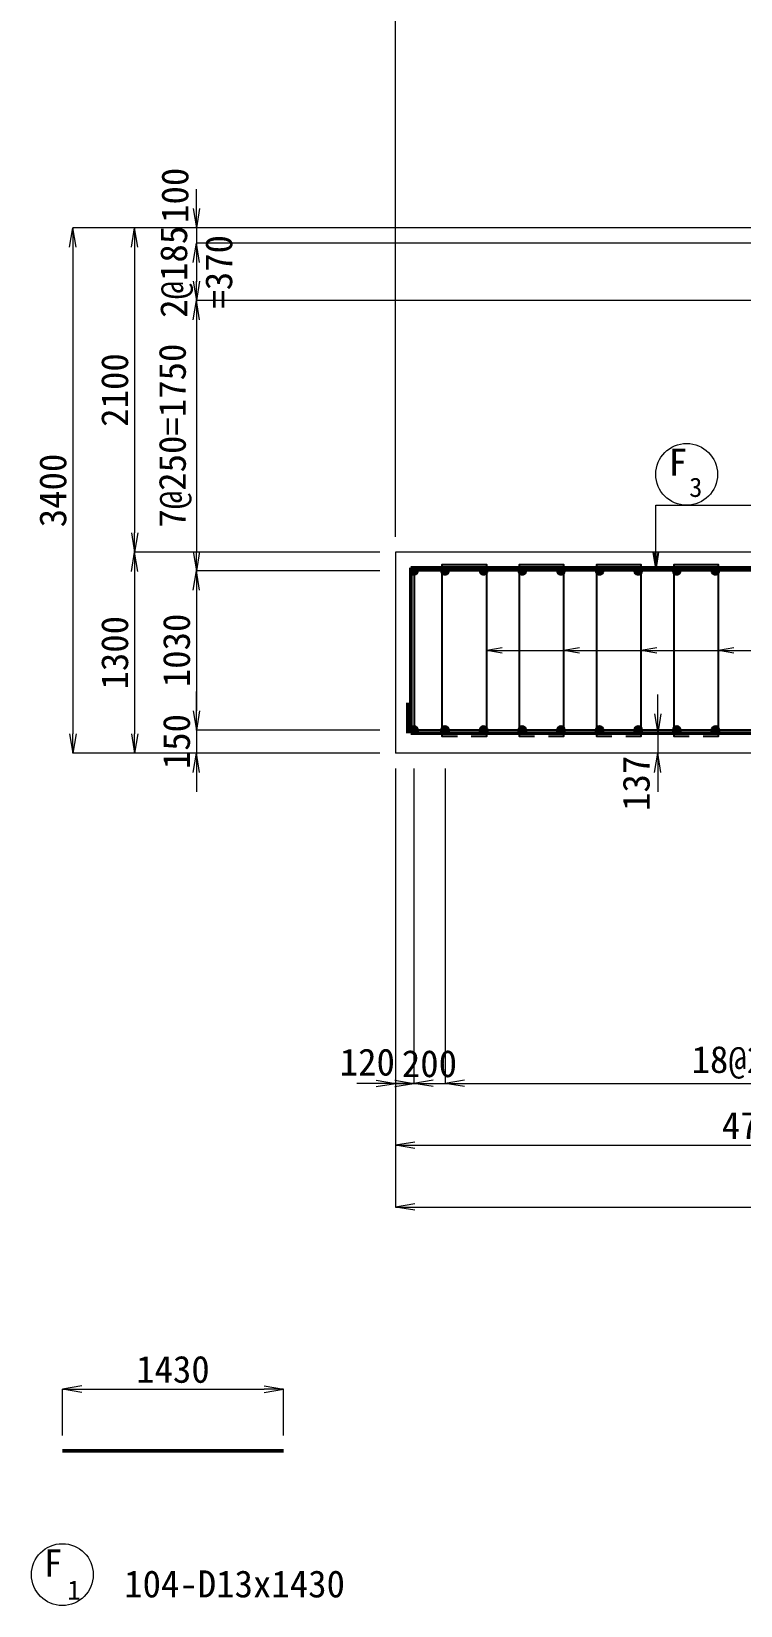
# Model space of a CAD drawing. Header units: millimetres. Extents: x 169470 to 758170, y -17820 to 11880.
# Drawn here: x 436629 to 441217, y -4589 to 5596 of the extents above; entities that cross this region are included whole.
import ezdxf
from ezdxf.enums import TextEntityAlignment as Align

# ---------------------------------------------------------------- set-up
doc = ezdxf.new("R2010")
doc.units = ezdxf.units.MM
doc.header["$LTSCALE"] = 50
doc.header["$PDSIZE"] = 300
doc.layers.get('Defpoints').update_dxf_attribs({"color": 151})
for name, color, linetype, lineweight in [('D-BGD', 7, 'Continuous', 13), ('D-STR', 1, 'Continuous', 50), ('D-STR-DIM', 7, 'Continuous', 13), ('D-STR-HTXT', 7, 'Continuous', 13), ('D-STR-STR2', 6, 'Continuous', 25), ('D-STR-STR2 @ 1', 6, 'Continuous', 25), ('D-STR-STR3', 4, 'Continuous', 25), ('D-STR-TXT', 7, 'Continuous', 13)]:
    doc.layers.add(name, color=color, linetype=linetype, lineweight=lineweight)
doc.styles.add('MS ゴシック', font='MS Gothic.ttf')
doc.styles.add('YOKO_GOTHIC', font='MS Gothic.ttf')
doc.dimstyles.new('DIM-50', dxfattribs={"dimscale": 50, "dimtxt": 3.5, "dimasz": 2.5, "dimexe": 0, "dimexo": 2, "dimgap": 0.8, "dimtad": 1, "dimdec": 0, "dimzin": 1, "dimdsep": 46, "dimtxsty": 'MS ゴシック', "dimblk": 'OPEN', "dimcen": 0.1, "dimclrd": 256, "dimclre": 256, "dimclrt": 256, "dimaunit": 1, "dimadec": 3, "dimazin": 0, "dimtfac": 1, "dimtdec": 0, "dimtix": 1, "dimtmove": 2, "dimatfit": 3, "dimldrblk": 'OPEN', "dimfxl": 1, "dimlwd": -1, "dimlwe": -1, "dimarcsym": 2})
doc.dimstyles.new('S50', dxfattribs={"dimscale": 50, "dimtxt": 3.5, "dimasz": 2, "dimexe": 1, "dimexo": 1, "dimgap": 1, "dimtad": 1, "dimdec": 0, "dimzin": 1, "dimdsep": 46, "dimtxsty": 'YOKO_GOTHIC', "dimblk": 'OPEN', "dimcen": 0, "dimclrd": 256, "dimclre": 256, "dimclrt": 256, "dimaunit": 1, "dimadec": 3, "dimazin": 0, "dimtfac": 1, "dimtdec": 0, "dimtix": 1, "dimtmove": 2, "dimatfit": 3, "dimldrblk": 'OPEN', "dimfxl": 1, "dimlwd": -1, "dimlwe": -1, "dimarcsym": 0})

# ---------------------------------------------------------------- blocks, each defined once
blk = doc.blocks.new('a')
at = {"layer": 'D-STR-STR2', "lineweight": 50}
for radius in [20, 10]:
    blk.add_circle((0, 0), radius, dxfattribs=at)
blk = doc.blocks.new('_Open')
at = {"color": 0, "linetype": 'ByBlock', "lineweight": -2}
for p, q in [((-1, 0.167), (0, 0)), ((-1, -0.167), (0, 0)), ((0, 0), (-1, 0))]:
    blk.add_line(p, q, dxfattribs=at)
blk = doc.blocks.new('*D1791')
at = {"layer": 'D-STR-DIM', "transparency": 16777216}
for p, q in [((438984, 2326), (438984, 7329)), ((439109, 7329), (445760, 7329)), ((445885, 2326), (445885, 7329))]:
    blk.add_line(p, q, dxfattribs=at)
at = {"layer": 'Defpoints', "color": 0, "transparency": 16777216}
for p in [(445885, 7329), (438984, 2226), (445885, 2226)]:
    blk.add_point(p, dxfattribs=at)
at = {"layer": 'D-STR-DIM', "transparency": 16777216, "xscale": 125, "yscale": 125, "zscale": 125, "rotation": 180}
blk.add_blockref('_Open', (438984, 7329), dxfattribs=at)
at = {"layer": 'D-STR-DIM', "transparency": 16777216, "xscale": 125, "yscale": 125, "zscale": 125}
blk.add_blockref('_Open', (445885, 7329), dxfattribs=at)
at = {"layer": 'D-STR-DIM', "transparency": 16777216, "insert": (442434, 7457), "char_height": 175, "attachment_point": 5, "style": 'YOKO_GOTHIC'}
blk.add_mtext('6900', dxfattribs=at)
blk = doc.blocks.new('*D1792')
at = {"layer": 'D-STR-DIM', "transparency": 16777216}
for p, q in [((438984, 2326), (438984, 6929)), ((439109, 6929), (443560, 6929)), ((443685, 4426), (443685, 6929))]:
    blk.add_line(p, q, dxfattribs=at)
at = {"layer": 'Defpoints', "color": 0, "transparency": 16777216}
for p in [(443685, 6929), (443685, 4326), (438984, 2226)]:
    blk.add_point(p, dxfattribs=at)
at = {"layer": 'D-STR-DIM', "transparency": 16777216, "xscale": 125, "yscale": 125, "zscale": 125, "rotation": 180}
blk.add_blockref('_Open', (438984, 6929), dxfattribs=at)
at = {"layer": 'D-STR-DIM', "transparency": 16777216, "xscale": 125, "yscale": 125, "zscale": 125}
blk.add_blockref('_Open', (443685, 6929), dxfattribs=at)
at = {"layer": 'D-STR-DIM', "transparency": 16777216, "insert": (441334, 7057), "char_height": 175, "attachment_point": 5, "style": 'YOKO_GOTHIC'}
blk.add_mtext('4700', dxfattribs=at)
blk = doc.blocks.new('*D224')
at = {"layer": 'D-STR-DIM', "transparency": 16777216}
for p, q in [((437696, 4451), (437696, 4576)), ((443585, 4326), (437696, 4326)), ((437696, 4326), (437696, 4226)), ((443585, 4226), (437696, 4226)), ((437696, 4101), (437696, 3976))]:
    blk.add_line(p, q, dxfattribs=at)
at = {"layer": 'Defpoints', "color": 0, "transparency": 16777216}
for p in [(443685, 4326), (437696, 4226), (443685, 4226)]:
    blk.add_point(p, dxfattribs=at)
at = {"layer": 'D-STR-DIM', "transparency": 16777216, "xscale": 125, "yscale": 125, "zscale": 125}
for p, rotation in [((437696, 4326), 270), ((437696, 4226), 90)]:
    blk.add_blockref('_Open', p, dxfattribs=dict(at, rotation=rotation))
at = {"layer": 'D-STR-DIM', "transparency": 16777216, "insert": (437558, 4536), "char_height": 175, "attachment_point": 5, "rotation": 90, "style": 'YOKO_GOTHIC'}
blk.add_mtext('100', dxfattribs=at)
blk = doc.blocks.new('*D225')
at = {"layer": 'D-STR-DIM', "transparency": 16777216}
for p, q in [((443585, 4226), (437696, 4226)), ((437696, 4101), (437696, 3981)), ((443585, 3856), (437696, 3856))]:
    blk.add_line(p, q, dxfattribs=at)
at = {"layer": 'Defpoints', "color": 0, "transparency": 16777216}
for p in [(443685, 4226), (437696, 3856), (443685, 3856)]:
    blk.add_point(p, dxfattribs=at)
at = {"layer": 'D-STR-DIM', "transparency": 16777216, "xscale": 125, "yscale": 125, "zscale": 125}
for p, rotation in [((437696, 4226), 90), ((437696, 3856), 270)]:
    blk.add_blockref('_Open', p, dxfattribs=dict(at, rotation=rotation))
at = {"layer": 'D-STR-DIM', "transparency": 16777216, "insert": (437696, 4041), "char_height": 175, "attachment_point": 5, "rotation": 90, "style": 'YOKO_GOTHIC'}
blk.add_mtext('2@185\\P=370', dxfattribs=at)
blk = doc.blocks.new('*D226')
at = {"layer": 'D-STR-DIM', "transparency": 16777216}
for p, q in [((443585, 3856), (437696, 3856)), ((437696, 3731), (437696, 2231)), ((438884, 2106), (437696, 2106))]:
    blk.add_line(p, q, dxfattribs=at)
at = {"layer": 'Defpoints', "color": 0, "transparency": 16777216}
for p in [(443685, 3856), (437696, 2106), (438984, 2106)]:
    blk.add_point(p, dxfattribs=at)
at = {"layer": 'D-STR-DIM', "transparency": 16777216, "xscale": 125, "yscale": 125, "zscale": 125}
for p, rotation in [((437696, 3856), 90), ((437696, 2106), 270)]:
    blk.add_blockref('_Open', p, dxfattribs=dict(at, rotation=rotation))
at = {"layer": 'D-STR-DIM', "transparency": 16777216, "insert": (437559, 2981), "char_height": 175, "attachment_point": 5, "rotation": 90, "style": 'YOKO_GOTHIC'}
blk.add_mtext('7@250=1750', dxfattribs=at)
blk = doc.blocks.new('*D227')
at = {"layer": 'D-STR-DIM', "transparency": 16777216}
for p, q in [((438884, 2106), (437696, 2106)), ((437696, 1981), (437696, 1201)), ((438884, 1076), (437696, 1076))]:
    blk.add_line(p, q, dxfattribs=at)
at = {"layer": 'Defpoints', "color": 0, "transparency": 16777216}
for p in [(438984, 2106), (437696, 1076), (438984, 1076)]:
    blk.add_point(p, dxfattribs=at)
at = {"layer": 'D-STR-DIM', "transparency": 16777216, "xscale": 125, "yscale": 125, "zscale": 125}
for p, rotation in [((437696, 2106), 90), ((437696, 1076), 270)]:
    blk.add_blockref('_Open', p, dxfattribs=dict(at, rotation=rotation))
at = {"layer": 'D-STR-DIM', "transparency": 16777216, "insert": (437568, 1591), "char_height": 175, "attachment_point": 5, "rotation": 90, "style": 'YOKO_GOTHIC'}
blk.add_mtext('1030', dxfattribs=at)
blk = doc.blocks.new('*D228')
at = {"layer": 'D-STR-DIM', "transparency": 16777216}
for p, q in [((437696, 1201), (437696, 1326)), ((438884, 1076), (437696, 1076)), ((437696, 1076), (437696, 926)), ((438884, 926), (437696, 926)), ((437696, 801), (437696, 676))]:
    blk.add_line(p, q, dxfattribs=at)
at = {"layer": 'Defpoints', "color": 0, "transparency": 16777216}
for p in [(438984, 1076), (437696, 926), (438984, 926)]:
    blk.add_point(p, dxfattribs=at)
at = {"layer": 'D-STR-DIM', "transparency": 16777216, "xscale": 125, "yscale": 125, "zscale": 125}
for p, rotation in [((437696, 1076), 270), ((437696, 926), 90)]:
    blk.add_blockref('_Open', p, dxfattribs=dict(at, rotation=rotation))
at = {"layer": 'D-STR-DIM', "transparency": 16777216, "insert": (437568, 1001), "char_height": 175, "attachment_point": 5, "rotation": 90, "style": 'YOKO_GOTHIC'}
blk.add_mtext('150', dxfattribs=at)
blk = doc.blocks.new('*D229')
at = {"layer": 'D-STR-DIM', "transparency": 16777216}
for p, q in [((443585, 4326), (437296, 4326)), ((437296, 4201), (437296, 2351)), ((438884, 2226), (437296, 2226))]:
    blk.add_line(p, q, dxfattribs=at)
at = {"layer": 'Defpoints', "color": 0, "transparency": 16777216}
for p in [(443685, 4326), (437296, 2226), (438984, 2226)]:
    blk.add_point(p, dxfattribs=at)
at = {"layer": 'D-STR-DIM', "transparency": 16777216, "xscale": 125, "yscale": 125, "zscale": 125}
for p, rotation in [((437296, 4326), 90), ((437296, 2226), 270)]:
    blk.add_blockref('_Open', p, dxfattribs=dict(at, rotation=rotation))
at = {"layer": 'D-STR-DIM', "transparency": 16777216, "insert": (437168, 3276), "char_height": 175, "attachment_point": 5, "rotation": 90, "style": 'YOKO_GOTHIC'}
blk.add_mtext('2100', dxfattribs=at)
blk = doc.blocks.new('*D230')
at = {"layer": 'D-STR-DIM', "transparency": 16777216}
for p, q in [((438884, 2226), (437296, 2226)), ((437296, 2101), (437296, 1051)), ((438884, 926), (437296, 926))]:
    blk.add_line(p, q, dxfattribs=at)
at = {"layer": 'Defpoints', "color": 0, "transparency": 16777216}
for p in [(438984, 2226), (437296, 926), (438984, 926)]:
    blk.add_point(p, dxfattribs=at)
at = {"layer": 'D-STR-DIM', "transparency": 16777216, "xscale": 125, "yscale": 125, "zscale": 125}
for p, rotation in [((437296, 2226), 90), ((437296, 926), 270)]:
    blk.add_blockref('_Open', p, dxfattribs=dict(at, rotation=rotation))
at = {"layer": 'D-STR-DIM', "transparency": 16777216, "insert": (437168, 1576), "char_height": 175, "attachment_point": 5, "rotation": 90, "style": 'YOKO_GOTHIC'}
blk.add_mtext('1300', dxfattribs=at)
blk = doc.blocks.new('*D231')
at = {"layer": 'D-STR-DIM', "transparency": 16777216}
for p, q in [((443585, 4326), (436896, 4326)), ((436896, 4201), (436896, 1051)), ((438884, 926), (436896, 926))]:
    blk.add_line(p, q, dxfattribs=at)
at = {"layer": 'Defpoints', "color": 0, "transparency": 16777216}
for p in [(443685, 4326), (436896, 926), (438984, 926)]:
    blk.add_point(p, dxfattribs=at)
at = {"layer": 'D-STR-DIM', "transparency": 16777216, "xscale": 125, "yscale": 125, "zscale": 125}
for p, rotation in [((436896, 4326), 90), ((436896, 926), 270)]:
    blk.add_blockref('_Open', p, dxfattribs=dict(at, rotation=rotation))
at = {"layer": 'D-STR-DIM', "transparency": 16777216, "insert": (436768, 2626), "char_height": 175, "attachment_point": 5, "rotation": 90, "style": 'YOKO_GOTHIC'}
blk.add_mtext('3400', dxfattribs=at)
blk = doc.blocks.new('*D232')
at = {"layer": 'D-STR-DIM', "transparency": 16777216}
for p, q in [((438984, 826), (438984, -2011)), ((445885, 826), (445885, -2011)), ((439109, -2011), (445760, -2011))]:
    blk.add_line(p, q, dxfattribs=at)
at = {"layer": 'Defpoints', "color": 0, "transparency": 16777216}
for p in [(438984, 926), (445885, 926), (445885, -2011)]:
    blk.add_point(p, dxfattribs=at)
at = {"layer": 'D-STR-DIM', "transparency": 16777216, "xscale": 125, "yscale": 125, "zscale": 125, "rotation": 180}
blk.add_blockref('_Open', (438984, -2011), dxfattribs=at)
at = {"layer": 'D-STR-DIM', "transparency": 16777216, "xscale": 125, "yscale": 125, "zscale": 125}
blk.add_blockref('_Open', (445885, -2011), dxfattribs=at)
at = {"layer": 'D-STR-DIM', "transparency": 16777216, "insert": (442434, -1884), "char_height": 175, "attachment_point": 5, "style": 'YOKO_GOTHIC'}
blk.add_mtext('6900', dxfattribs=at)
blk = doc.blocks.new('*D233')
at = {"layer": 'D-STR-DIM', "transparency": 16777216}
for p, q in [((438984, 826), (438984, -1611)), ((443685, 726), (443685, -1611)), ((439109, -1611), (443560, -1611))]:
    blk.add_line(p, q, dxfattribs=at)
at = {"layer": 'Defpoints', "color": 0, "transparency": 16777216}
for p in [(438984, 926), (443685, 826), (443685, -1611)]:
    blk.add_point(p, dxfattribs=at)
at = {"layer": 'D-STR-DIM', "transparency": 16777216, "xscale": 125, "yscale": 125, "zscale": 125, "rotation": 180}
blk.add_blockref('_Open', (438984, -1611), dxfattribs=at)
at = {"layer": 'D-STR-DIM', "transparency": 16777216, "xscale": 125, "yscale": 125, "zscale": 125}
blk.add_blockref('_Open', (443685, -1611), dxfattribs=at)
at = {"layer": 'D-STR-DIM', "transparency": 16777216, "insert": (441334, -1484), "char_height": 175, "attachment_point": 5, "style": 'YOKO_GOTHIC'}
blk.add_mtext('4700', dxfattribs=at)
blk = doc.blocks.new('*D236')
at = {"layer": 'D-STR-DIM', "transparency": 16777216}
for p, q in [((438984, 826), (438984, -1211)), ((439104, 826), (439104, -1211)), ((438859, -1211), (438734, -1211)), ((438984, -1211), (439104, -1211)), ((439229, -1211), (439354, -1211))]:
    blk.add_line(p, q, dxfattribs=at)
at = {"layer": 'Defpoints', "color": 0, "transparency": 16777216}
for p in [(438984, 926), (439104, 926), (439104, -1211)]:
    blk.add_point(p, dxfattribs=at)
at = {"layer": 'D-STR-DIM', "transparency": 16777216, "xscale": 125, "yscale": 125, "zscale": 125}
blk.add_blockref('_Open', (438984, -1211), dxfattribs=at)
at = {"layer": 'D-STR-DIM', "transparency": 16777216, "xscale": 125, "yscale": 125, "zscale": 125, "rotation": 180}
blk.add_blockref('_Open', (439104, -1211), dxfattribs=at)
at = {"layer": 'D-STR-DIM', "transparency": 16777216, "insert": (438802, -1074), "char_height": 175, "attachment_point": 5, "style": 'YOKO_GOTHIC'}
blk.add_mtext('120', dxfattribs=at)
blk = doc.blocks.new('*D237')
at = {"layer": 'D-STR-DIM', "transparency": 16777216}
for p, q in [((439104, 826), (439104, -1211)), ((439305, 826), (439305, -1211)), ((438979, -1211), (438854, -1211)), ((439104, -1211), (439305, -1211)), ((439430, -1211), (439555, -1211))]:
    blk.add_line(p, q, dxfattribs=at)
at = {"layer": 'Defpoints', "color": 0, "transparency": 16777216}
for p in [(439104, 926), (439305, 926), (439305, -1211)]:
    blk.add_point(p, dxfattribs=at)
at = {"layer": 'D-STR-DIM', "transparency": 16777216, "xscale": 125, "yscale": 125, "zscale": 125}
blk.add_blockref('_Open', (439104, -1211), dxfattribs=at)
at = {"layer": 'D-STR-DIM', "transparency": 16777216, "xscale": 125, "yscale": 125, "zscale": 125, "rotation": 180}
blk.add_blockref('_Open', (439305, -1211), dxfattribs=at)
at = {"layer": 'D-STR-DIM', "transparency": 16777216, "insert": (439204, -1084), "char_height": 175, "attachment_point": 5, "style": 'YOKO_GOTHIC'}
blk.add_mtext('200', dxfattribs=at)
blk = doc.blocks.new('*D238')
at = {"layer": 'D-STR-DIM', "transparency": 16777216}
for p, q in [((439305, 826), (439305, -1211)), ((443805, 726), (443805, -1211)), ((439430, -1211), (443680, -1211))]:
    blk.add_line(p, q, dxfattribs=at)
at = {"layer": 'Defpoints', "color": 0, "transparency": 16777216}
for p in [(439305, 926), (443805, 826), (443805, -1211)]:
    blk.add_point(p, dxfattribs=at)
at = {"layer": 'D-STR-DIM', "transparency": 16777216, "xscale": 125, "yscale": 125, "zscale": 125, "rotation": 180}
blk.add_blockref('_Open', (439305, -1211), dxfattribs=at)
at = {"layer": 'D-STR-DIM', "transparency": 16777216, "xscale": 125, "yscale": 125, "zscale": 125}
blk.add_blockref('_Open', (443805, -1211), dxfattribs=at)
at = {"layer": 'D-STR-DIM', "transparency": 16777216, "insert": (441555, -1075), "char_height": 175, "attachment_point": 5, "style": 'YOKO_GOTHIC'}
blk.add_mtext('18@250=4500', dxfattribs=at)
blk = doc.blocks.new('*D1794')
at = {"layer": 'D-STR-DIM', "transparency": 16777216}
for p, q in [((440681, 1181), (440681, 1306)), ((440781, 1056), (440681, 1056)), ((440681, 1056), (440681, 926)), ((440781, 926), (440681, 926)), ((440681, 801), (440681, 676))]:
    blk.add_line(p, q, dxfattribs=at)
at = {"layer": 'Defpoints', "color": 0, "transparency": 16777216}
for p in [(440681, 1056), (440681, 926), (440681, 926)]:
    blk.add_point(p, dxfattribs=at)
at = {"layer": 'D-STR-DIM', "transparency": 16777216, "xscale": 125, "yscale": 125, "zscale": 125}
for p, rotation in [((440681, 1056), 270), ((440681, 926), 90)]:
    blk.add_blockref('_Open', p, dxfattribs=dict(at, rotation=rotation))
at = {"layer": 'D-STR-DIM', "transparency": 16777216, "insert": (440543, 731), "char_height": 175, "attachment_point": 5, "rotation": 90, "style": 'YOKO_GOTHIC'}
blk.add_mtext('137', dxfattribs=at)
blk = doc.blocks.new('*D653')
at = {"layer": 'D-STR-DIM', "transparency": 16777216}
for p, q in [((436829, -3489), (436829, -3189)), ((436954, -3189), (438134, -3189)), ((438259, -3489), (438259, -3189))]:
    blk.add_line(p, q, dxfattribs=at)
at = {"layer": 'Defpoints', "color": 0, "transparency": 16777216}
for p in [(438259, -3189), (436829, -3589), (438259, -3589)]:
    blk.add_point(p, dxfattribs=at)
at = {"layer": 'D-STR-DIM', "transparency": 16777216, "xscale": 125, "yscale": 125, "zscale": 125, "rotation": 180}
blk.add_blockref('_Open', (436829, -3189), dxfattribs=at)
at = {"layer": 'D-STR-DIM', "transparency": 16777216, "xscale": 125, "yscale": 125, "zscale": 125}
blk.add_blockref('_Open', (438259, -3189), dxfattribs=at)
at = {"layer": 'D-STR-DIM', "transparency": 16777216, "insert": (437544, -3062), "char_height": 175, "attachment_point": 5, "style": 'MS ゴシック'}
blk.add_mtext('1430', dxfattribs=at)

msp = doc.modelspace()

# ---------------------------------------------------------------- linework, layer by layer
at = {"layer": 'D-BGD'}
for p, q in [((438984.35, 2225.79), (438984.35, 925.79)), ((443684.65, 2225.79), (438984.35, 2225.79)), ((443584.65, 925.79), (438984.35, 925.79))]:
    msp.add_line(p, q, dxfattribs=at)
at = {"layer": 'D-STR'}
for p, q in [((439084.35, 2125.79), (445784.65, 2125.79)), ((439084.35, 1055.79), (439084.35, 2125.79)), ((439064.35, 1055.79), (439064.35, 1250.79)), ((439084.35, 1055.79), (445784.65, 1055.79)), ((436828.67, -3589.3), (438258.67, -3589.3))]:
    msp.add_line(p, q, dxfattribs=at)
at = {"layer": 'D-STR-HTXT'}
for p, q in [((440668.25, 2530.34), (441674.81, 2530.34)), ((439574.65, 1590.79), (446973.04, 1590.79))]:
    msp.add_line(p, q, dxfattribs=at)
for centre in [(440868.25, 2730.34), (436828.67, -4389.3)]:
    msp.add_circle(centre, 200, dxfattribs=at)
at = {"layer": 'D-STR-STR3'}
for points in [[(439474.65, 1035.79), (439574.65, 1035.79), (439574.65, 2145.79), (439284.65, 2145.79), (439284.65, 1035.79), (439384.65, 1035.79)], [(439974.65, 1035.79), (440074.65, 1035.79), (440074.65, 2145.79), (439784.65, 2145.79), (439784.65, 1035.79), (439884.65, 1035.79)], [(440474.65, 1035.79), (440574.65, 1035.79), (440574.65, 2145.79), (440284.65, 2145.79), (440284.65, 1035.79), (440384.65, 1035.79)], [(440974.65, 1035.79), (441074.65, 1035.79), (441074.65, 2145.79), (440784.65, 2145.79), (440784.65, 1035.79), (440884.65, 1035.79)]]:
    msp.add_lwpolyline(points, dxfattribs=at)
at = {"layer": 'Defpoints'}
for p, q in [((439104.35, 2105.79), (439104.35, 1075.79)), ((445764.65, 2105.79), (439104.35, 2105.79)), ((445764.65, 1075.79), (439104.35, 1075.79))]:
    msp.add_line(p, q, dxfattribs=at)

# ---------------------------------------------------------------- block references
at = {"layer": 'D-STR-HTXT', "xscale": 100, "yscale": 100, "zscale": 100, "rotation": 180}
for p in [(439574.65, 1590.79), (440074.65, 1590.79), (440574.65, 1590.79), (441074.65, 1590.79)]:
    msp.add_blockref('_Open', p, dxfattribs=at)
at = {"layer": 'D-STR-STR2 @ 1'}
for p in [(439104.35, 2105.79), (439304.65, 2105.79), (439554.65, 2105.79), (439804.65, 2105.79), (440054.65, 2105.79), (440304.65, 2105.79), (440554.65, 2105.79), (440804.65, 2105.79), (441054.65, 2105.79), (439104.35, 1075.79), (439304.65, 1075.79), (439554.65, 1075.79), (439804.65, 1075.79), (440054.65, 1075.79), (440304.65, 1075.79), (440554.65, 1075.79), (440804.65, 1075.79), (441054.65, 1075.79)]:
    msp.add_blockref('a', p, dxfattribs=at)

# ---------------------------------------------------------------- texts
at = {"layer": 'D-STR-TXT', "style": 'YOKO_GOTHIC'}
for s, height, p in [('F', 175, (440811.97, 2722.02)), ('3', 125, (440927.63, 2584.22))]:
    msp.add_text(s, height=height, dxfattribs=at).set_placement(p, align=Align.CENTER)
for s, height, p in [('F ', 175, (436828.67, -4314.3)), ('1', 125, (436903.67, -4489.3))]:
    msp.add_text(s, height=height, dxfattribs=at).set_placement(p, align=Align.MIDDLE_CENTER)
msp.add_text('104-D13x1430', height=175, dxfattribs=at).set_placement((437228.67, -4589.3), align=Align.BOTTOM_LEFT)

# ---------------------------------------------------------------- dimensions: what is measured, and where the dimension line sits
at = {"layer": 'D-STR-DIM'}
for base, p1, p2, picture, middle in [((445884.65, 7329.09), (438984.35, 2225.79), (445884.65, 2225.79), '*D1791', (442434.5, 7456.59)), ((443684.65, 6929.09), (438984.35, 2225.79), (443684.65, 4325.79), '*D1792', (441334.5, 7056.59)), ((439304.65, -1211.42), (439104.35, 925.79), (439304.65, 925.79), '*D237', (439204.5, -1083.92)), ((445884.65, -2011.42), (438984.35, 925.79), (445884.65, 925.79), '*D232', (442434.5, -1883.92)), ((443684.65, -1611.42), (438984.35, 925.79), (443684.65, 825.79), '*D233', (441334.5, -1483.92))]:
    dim = msp.add_linear_dim(base=base, p1=p1, p2=p2, dimstyle='DIM-50', override={"dimtxsty": 'YOKO_GOTHIC'}, dxfattribs=at)
    dim.commit()
    dim.dimension.update_dxf_attribs({"geometry": picture, "text_midpoint": middle})
dim = msp.add_linear_dim(base=(437695.85, 4225.79), p1=(443684.65, 4325.79), p2=(443684.65, 4225.79), angle=90, dimstyle='DIM-50', override={"dimtxsty": 'YOKO_GOTHIC'}, dxfattribs=at)
dim.commit()
dim.dimension.update_dxf_attribs({"geometry": '*D224', "text_midpoint": (437558.35, 4536.25), "dimtype": 160})
for base, p1, p2, text, picture, middle in [((437695.85, 3855.79), (443684.65, 4225.79), (443684.65, 3855.79), '2@185\\P=<>', '*D225', (437695.85, 4040.79)), ((440680.98, 925.79), (440680.98, 1055.79), (440680.98, 925.79), '137', '*D1794', (440543.48, 730.79))]:
    dim = msp.add_linear_dim(base=base, p1=p1, p2=p2, angle=90, text=text, dimstyle='DIM-50', override={"dimtxsty": 'YOKO_GOTHIC'}, dxfattribs=at)
    dim.commit()
    dim.dimension.update_dxf_attribs({"geometry": picture, "text_midpoint": middle, "dimtype": 160})
for base, p1, p2, picture, middle in [((436895.85, 925.79), (443684.65, 4325.79), (438984.35, 925.79), '*D231', (436768.35, 2625.79)), ((437295.85, 2225.79), (443684.65, 4325.79), (438984.35, 2225.79), '*D229', (437168.35, 3275.79)), ((437295.85, 925.79), (438984.35, 2225.79), (438984.35, 925.79), '*D230', (437168.35, 1575.79)), ((437695.85, 1075.79), (438984.35, 2105.79), (438984.35, 1075.79), '*D227', (437568.35, 1590.79)), ((437695.85, 925.79), (438984.35, 1075.79), (438984.35, 925.79), '*D228', (437568.35, 1000.79))]:
    dim = msp.add_linear_dim(base=base, p1=p1, p2=p2, angle=90, dimstyle='DIM-50', override={"dimtxsty": 'YOKO_GOTHIC'}, dxfattribs=at)
    dim.commit()
    dim.dimension.update_dxf_attribs({"geometry": picture, "text_midpoint": middle})
dim = msp.add_linear_dim(base=(437695.85, 2105.79), p1=(443684.65, 3855.79), p2=(438984.35, 2105.79), angle=90, text='7@250=<>', dimstyle='DIM-50', override={"dimtxsty": 'YOKO_GOTHIC'}, dxfattribs=at)
dim.commit()
dim.dimension.update_dxf_attribs({"geometry": '*D226', "text_midpoint": (437559.02, 2980.79)})
dim = msp.add_linear_dim(base=(439104.35, -1211.42), p1=(438984.35, 925.79), p2=(439104.35, 925.79), dimstyle='DIM-50', override={"dimtxsty": 'YOKO_GOTHIC'}, dxfattribs=at)
dim.commit()
dim.dimension.update_dxf_attribs({"geometry": '*D236', "text_midpoint": (438801.6, -1073.92), "dimtype": 160})
dim = msp.add_linear_dim(base=(443804.65, -1211.42), p1=(439304.65, 925.79), p2=(443804.65, 825.79), text='18@250=<>', dimstyle='DIM-50', override={"dimtxsty": 'YOKO_GOTHIC'}, dxfattribs=at)
dim.commit()
dim.dimension.update_dxf_attribs({"geometry": '*D238', "text_midpoint": (441554.65, -1074.59)})
dim = msp.add_linear_dim(base=(438258.67, -3189.3), p1=(436828.67, -3589.3), p2=(438258.67, -3589.3), dimstyle='DIM-50', dxfattribs=at)
dim.commit()
dim.dimension.update_dxf_attribs({"geometry": '*D653', "text_midpoint": (437543.67, -3061.8)})

# ---------------------------------------------------------------- leaders
at = {"layer": 'D-STR-HTXT'}
msp.add_leader([(440668.25, 2125.79), (440668.25, 2530.34)], dimstyle='S50', dxfattribs=at)

doc.saveas('drawing.dxf')
